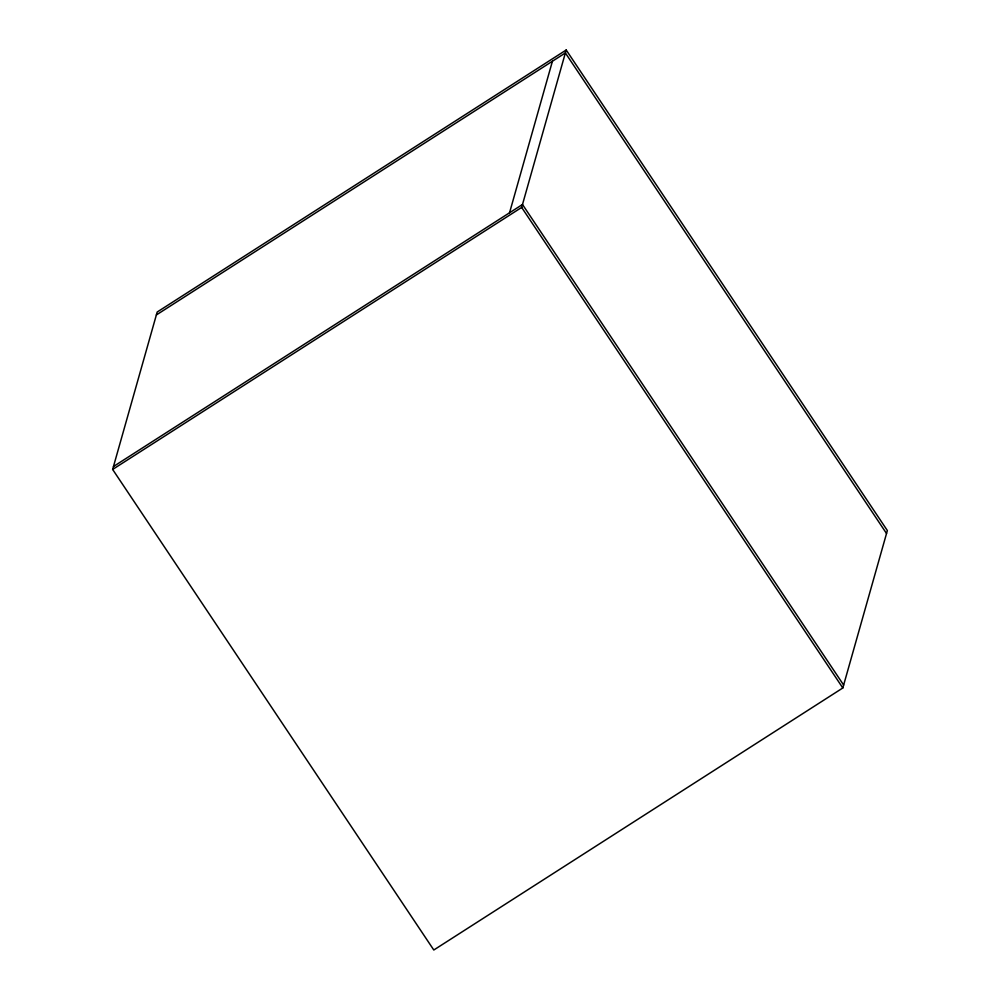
<?xml version="1.0" encoding="UTF-8"?>
<svg xmlns="http://www.w3.org/2000/svg" width="1000" height="1000" viewBox="0 0 1000 1000"><rect width="100%" height="100%" fill="white"/><g stroke="black" fill="none" stroke-linecap="round" stroke-linejoin="round"><path stroke-width="1.5" d="M112.638 469.438L157.188 312.025L566.2 50L887.362 530.562L842.812 687.975L433.8 950L112.638 469.438L521.663 207.425L566.2 50M509.538 212.787L552.425 61.225M156.363 314.95L565.375 52.938L886.525 533.488M113.475 466.512L522.487 204.488L843.637 685.05M521.663 207.425L842.812 687.975"/></g></svg>
